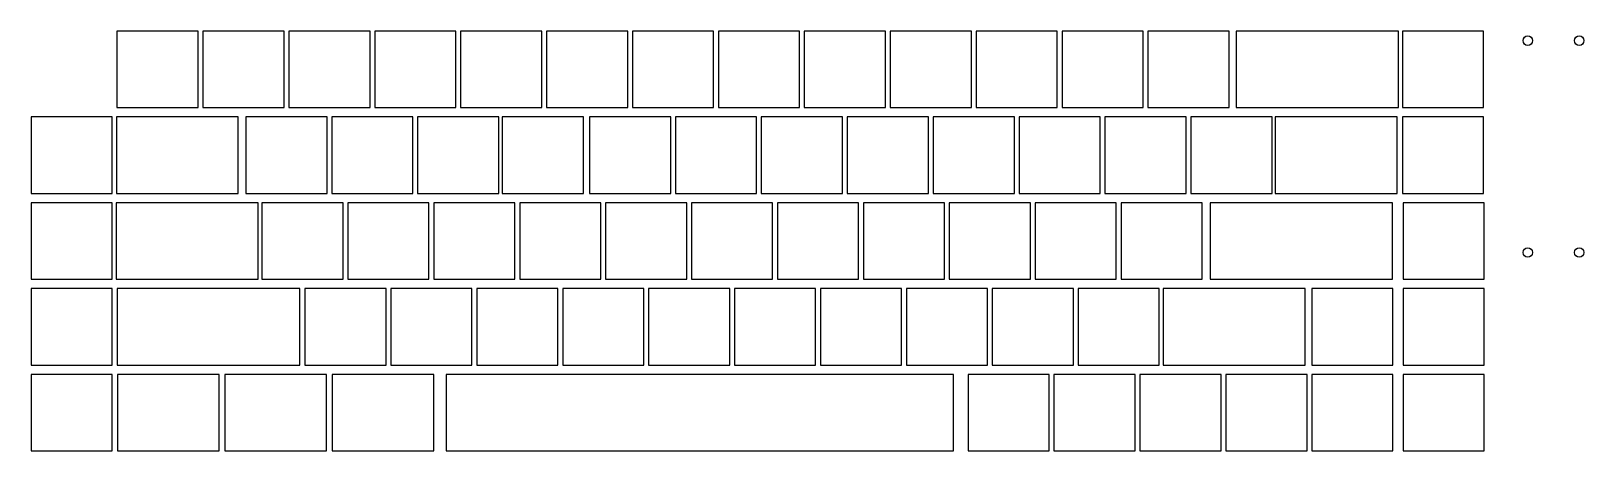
# Model space of a CAD drawing. Extents: x 0.6 to 14.1, y -4.3 to -0.6.
import ezdxf

# ---------------------------------------------------------------- set-up
doc = ezdxf.new("R2010")
doc.units = 0
doc.header["$MEASUREMENT"] = 0
doc.layers.add('BLACK', color=7, linetype='CONTINUOUS')

msp = doc.modelspace()

# ---------------------------------------------------------------- linework, layer by layer
at = {"layer": 'BLACK', "linetype": 'CONTINUOUS'}
for p, q in [((1.333, -0.603), (1.333, -1.272)), ((2.042, -0.603), (1.333, -0.603)), ((2.042, -1.272), (2.042, -0.603)), ((2.083, -0.603), (2.083, -1.272)), ((2.792, -0.603), (2.083, -0.603)), ((2.792, -1.272), (2.792, -0.603)), ((2.833, -0.603), (2.833, -1.272)), ((3.542, -0.603), (2.833, -0.603)), ((3.542, -1.272), (3.542, -0.603)), ((3.583, -0.603), (3.583, -1.272)), ((4.292, -0.603), (3.583, -0.603)), ((4.292, -1.272), (4.292, -0.603)), ((4.333, -0.603), (4.333, -1.272)), ((5.042, -0.603), (4.333, -0.603)), ((5.042, -1.272), (5.042, -0.603)), ((5.083, -0.603), (5.083, -1.272)), ((5.792, -0.603), (5.083, -0.603)), ((5.792, -1.272), (5.792, -0.603)), ((5.833, -0.603), (5.833, -1.272)), ((6.542, -0.603), (5.833, -0.603)), ((6.542, -1.272), (6.542, -0.603)), ((6.583, -0.603), (6.583, -1.272)), ((7.292, -0.603), (6.583, -0.603)), ((7.292, -1.272), (7.292, -0.603)), ((7.333, -0.603), (7.333, -1.272)), ((8.042, -0.603), (7.333, -0.603)), ((8.042, -1.272), (8.042, -0.603)), ((8.083, -0.603), (8.083, -1.272)), ((8.792, -0.603), (8.083, -0.603)), ((8.792, -1.272), (8.792, -0.603)), ((8.833, -0.603), (8.833, -1.272)), ((9.542, -0.603), (8.833, -0.603)), ((9.542, -1.272), (9.542, -0.603)), ((9.583, -0.603), (9.583, -1.272)), ((10.292, -0.603), (9.583, -0.603)), ((10.292, -1.272), (10.292, -0.603)), ((10.333, -0.603), (10.333, -1.272)), ((11.042, -0.603), (10.333, -0.603)), ((11.042, -1.272), (11.042, -0.603)), ((11.104, -0.603), (11.104, -1.272)), ((12.521, -0.603), (11.104, -0.603)), ((12.521, -1.272), (12.521, -0.603)), ((12.554, -0.603), (12.554, -1.272)), ((13.263, -0.603), (12.554, -0.603)), ((13.263, -1.272), (13.263, -0.603)), ((0.583, -1.353), (0.583, -2.022)), ((1.292, -1.353), (0.583, -1.353)), ((1.292, -2.022), (1.292, -1.353)), ((1.328, -1.353), (1.328, -2.022)), ((2.391, -1.353), (1.328, -1.353)), ((1.333, -1.272), (2.042, -1.272)), ((2.083, -1.272), (2.792, -1.272)), ((2.391, -2.022), (2.391, -1.353)), ((2.458, -1.353), (2.458, -2.022)), ((3.167, -1.353), (2.458, -1.353)), ((2.833, -1.272), (3.542, -1.272)), ((3.167, -2.022), (3.167, -1.353)), ((3.208, -1.353), (3.208, -2.022)), ((3.917, -1.353), (3.208, -1.353)), ((3.583, -1.272), (4.292, -1.272)), ((3.917, -2.022), (3.917, -1.353)), ((3.958, -1.353), (3.958, -2.022)), ((4.667, -1.353), (3.958, -1.353)), ((4.333, -1.272), (5.042, -1.272)), ((4.667, -2.022), (4.667, -1.353)), ((4.696, -1.353), (4.696, -2.022)), ((5.405, -1.353), (4.696, -1.353)), ((5.083, -1.272), (5.792, -1.272)), ((5.405, -2.022), (5.405, -1.353)), ((5.458, -1.353), (5.458, -2.022)), ((6.167, -1.353), (5.458, -1.353)), ((5.833, -1.272), (6.542, -1.272)), ((6.167, -2.022), (6.167, -1.353)), ((6.208, -1.353), (6.208, -2.022)), ((6.917, -1.353), (6.208, -1.353)), ((6.583, -1.272), (7.292, -1.272)), ((6.917, -2.022), (6.917, -1.353)), ((6.958, -1.353), (6.958, -2.022)), ((7.667, -1.353), (6.958, -1.353)), ((7.333, -1.272), (8.042, -1.272)), ((7.667, -2.022), (7.667, -1.353)), ((7.708, -1.353), (7.708, -2.022)), ((8.417, -1.353), (7.708, -1.353)), ((8.083, -1.272), (8.792, -1.272)), ((8.417, -2.022), (8.417, -1.353)), ((8.458, -1.353), (8.458, -2.022)), ((9.167, -1.353), (8.458, -1.353)), ((8.833, -1.272), (9.542, -1.272)), ((9.167, -2.022), (9.167, -1.353)), ((9.208, -1.353), (9.208, -2.022)), ((9.917, -1.353), (9.208, -1.353)), ((9.583, -1.272), (10.292, -1.272)), ((9.917, -2.022), (9.917, -1.353)), ((9.958, -1.353), (9.958, -2.022)), ((10.667, -1.353), (9.958, -1.353)), ((10.333, -1.272), (11.042, -1.272)), ((10.667, -2.022), (10.667, -1.353)), ((10.708, -1.353), (10.708, -2.022)), ((11.417, -1.353), (10.708, -1.353)), ((11.104, -1.272), (12.521, -1.272)), ((11.417, -2.022), (11.417, -1.353)), ((11.445, -1.353), (11.445, -2.022)), ((12.508, -1.353), (11.445, -1.353)), ((12.508, -2.022), (12.508, -1.353)), ((12.554, -1.272), (13.263, -1.272)), ((12.554, -1.353), (12.554, -2.022)), ((13.263, -1.353), (12.554, -1.353)), ((13.263, -2.022), (13.263, -1.353)), ((0.583, -2.022), (1.292, -2.022)), ((1.328, -2.022), (2.391, -2.022)), ((2.458, -2.022), (3.167, -2.022)), ((3.208, -2.022), (3.917, -2.022)), ((3.958, -2.022), (4.667, -2.022)), ((4.696, -2.022), (5.405, -2.022)), ((5.458, -2.022), (6.167, -2.022)), ((6.208, -2.022), (6.917, -2.022)), ((6.958, -2.022), (7.667, -2.022)), ((7.708, -2.022), (8.417, -2.022)), ((8.458, -2.022), (9.167, -2.022)), ((9.208, -2.022), (9.917, -2.022)), ((9.958, -2.022), (10.667, -2.022)), ((10.708, -2.022), (11.417, -2.022)), ((11.445, -2.022), (12.508, -2.022)), ((12.554, -2.022), (13.263, -2.022)), ((0.583, -2.103), (0.583, -2.772)), ((1.292, -2.103), (0.583, -2.103)), ((1.292, -2.772), (1.292, -2.103)), ((1.325, -2.103), (1.325, -2.772)), ((2.565, -2.103), (1.325, -2.103)), ((2.565, -2.772), (2.565, -2.103)), ((2.599, -2.103), (2.599, -2.772)), ((3.307, -2.103), (2.599, -2.103)), ((3.307, -2.772), (3.307, -2.103)), ((3.349, -2.103), (3.349, -2.772)), ((4.057, -2.103), (3.349, -2.103)), ((4.057, -2.772), (4.057, -2.103)), ((4.099, -2.103), (4.099, -2.772)), ((4.807, -2.103), (4.099, -2.103)), ((4.807, -2.772), (4.807, -2.103)), ((4.849, -2.103), (4.849, -2.772)), ((5.557, -2.103), (4.849, -2.103)), ((5.557, -2.772), (5.557, -2.103)), ((5.599, -2.103), (5.599, -2.772)), ((6.307, -2.103), (5.599, -2.103)), ((6.307, -2.772), (6.307, -2.103)), ((6.349, -2.103), (6.349, -2.772)), ((7.057, -2.103), (6.349, -2.103)), ((7.057, -2.772), (7.057, -2.103)), ((7.099, -2.103), (7.099, -2.772)), ((7.807, -2.103), (7.099, -2.103)), ((7.807, -2.772), (7.807, -2.103)), ((7.849, -2.103), (7.849, -2.772)), ((8.557, -2.103), (7.849, -2.103)), ((8.557, -2.772), (8.557, -2.103)), ((8.599, -2.103), (8.599, -2.772)), ((9.307, -2.103), (8.599, -2.103)), ((9.307, -2.772), (9.307, -2.103)), ((9.349, -2.103), (9.349, -2.772)), ((10.057, -2.103), (9.349, -2.103)), ((10.057, -2.772), (10.057, -2.103)), ((10.099, -2.103), (10.099, -2.772)), ((10.807, -2.103), (10.099, -2.103)), ((10.807, -2.772), (10.807, -2.103)), ((10.875, -2.103), (10.875, -2.772)), ((12.469, -2.103), (10.875, -2.103)), ((12.469, -2.772), (12.469, -2.103)), ((12.56, -2.103), (12.56, -2.772)), ((13.268, -2.103), (12.56, -2.103)), ((13.268, -2.772), (13.268, -2.103)), ((0.583, -2.772), (1.292, -2.772)), ((1.325, -2.772), (2.565, -2.772)), ((2.599, -2.772), (3.307, -2.772)), ((3.349, -2.772), (4.057, -2.772)), ((4.099, -2.772), (4.807, -2.772)), ((4.849, -2.772), (5.557, -2.772)), ((5.599, -2.772), (6.307, -2.772)), ((6.349, -2.772), (7.057, -2.772)), ((7.099, -2.772), (7.807, -2.772)), ((7.849, -2.772), (8.557, -2.772)), ((8.599, -2.772), (9.307, -2.772)), ((9.349, -2.772), (10.057, -2.772)), ((10.099, -2.772), (10.807, -2.772)), ((10.875, -2.772), (12.469, -2.772)), ((12.56, -2.772), (13.268, -2.772)), ((0.583, -2.853), (0.583, -3.522)), ((1.292, -2.853), (0.583, -2.853)), ((1.292, -3.522), (1.292, -2.853)), ((1.336, -2.853), (1.336, -3.522)), ((2.93, -2.853), (1.336, -2.853)), ((2.93, -3.522), (2.93, -2.853)), ((2.974, -2.853), (2.974, -3.522)), ((3.682, -2.853), (2.974, -2.853)), ((3.682, -3.522), (3.682, -2.853)), ((3.724, -2.853), (3.724, -3.522)), ((4.432, -2.853), (3.724, -2.853)), ((4.432, -3.522), (4.432, -2.853)), ((4.474, -2.853), (4.474, -3.522)), ((5.182, -2.853), (4.474, -2.853)), ((5.182, -3.522), (5.182, -2.853)), ((5.224, -2.853), (5.224, -3.522)), ((5.932, -2.853), (5.224, -2.853)), ((5.932, -3.522), (5.932, -2.853)), ((5.974, -2.853), (5.974, -3.522)), ((6.682, -2.853), (5.974, -2.853)), ((6.682, -3.522), (6.682, -2.853)), ((6.724, -2.853), (6.724, -3.522)), ((7.432, -2.853), (6.724, -2.853)), ((7.432, -3.522), (7.432, -2.853)), ((7.474, -2.853), (7.474, -3.522)), ((8.182, -2.853), (7.474, -2.853)), ((8.182, -3.522), (8.182, -2.853)), ((8.224, -2.853), (8.224, -3.522)), ((8.932, -2.853), (8.224, -2.853)), ((8.932, -3.522), (8.932, -2.853)), ((8.974, -2.853), (8.974, -3.522)), ((9.682, -2.853), (8.974, -2.853)), ((9.682, -3.522), (9.682, -2.853)), ((9.724, -2.853), (9.724, -3.522)), ((10.432, -2.853), (9.724, -2.853)), ((10.432, -3.522), (10.432, -2.853)), ((10.466, -2.853), (10.466, -3.522)), ((11.706, -2.853), (10.466, -2.853)), ((11.706, -3.522), (11.706, -2.853)), ((11.763, -2.853), (11.763, -3.522)), ((12.472, -2.853), (11.763, -2.853)), ((12.472, -3.522), (12.472, -2.853)), ((12.56, -2.853), (12.56, -3.522)), ((13.268, -2.853), (12.56, -2.853)), ((13.268, -3.522), (13.268, -2.853)), ((0.583, -3.522), (1.292, -3.522)), ((1.336, -3.522), (2.93, -3.522)), ((2.974, -3.522), (3.682, -3.522)), ((3.724, -3.522), (4.432, -3.522)), ((4.474, -3.522), (5.182, -3.522)), ((5.224, -3.522), (5.932, -3.522)), ((5.974, -3.522), (6.682, -3.522)), ((6.724, -3.522), (7.432, -3.522)), ((7.474, -3.522), (8.182, -3.522)), ((8.224, -3.522), (8.932, -3.522)), ((8.974, -3.522), (9.682, -3.522)), ((9.724, -3.522), (10.432, -3.522)), ((10.466, -3.522), (11.706, -3.522)), ((11.763, -3.522), (12.472, -3.522)), ((12.56, -3.522), (13.268, -3.522)), ((0.583, -3.603), (0.583, -4.272)), ((1.292, -3.603), (0.583, -3.603)), ((1.292, -4.272), (1.292, -3.603)), ((1.338, -3.603), (1.338, -4.272)), ((2.224, -3.603), (1.338, -3.603)), ((2.224, -4.272), (2.224, -3.603)), ((2.276, -3.603), (2.276, -4.272)), ((3.162, -3.603), (2.276, -3.603)), ((3.162, -4.272), (3.162, -3.603)), ((3.213, -3.603), (3.213, -4.272)), ((4.099, -3.603), (3.213, -3.603)), ((4.099, -4.272), (4.099, -3.603)), ((4.207, -3.603), (4.207, -4.272)), ((8.636, -3.603), (4.207, -3.603)), ((8.636, -4.272), (8.636, -3.603)), ((8.763, -3.603), (8.763, -4.272)), ((9.472, -3.603), (8.763, -3.603)), ((9.472, -4.272), (9.472, -3.603)), ((9.513, -3.603), (9.513, -4.272)), ((10.222, -3.603), (9.513, -3.603)), ((10.222, -4.272), (10.222, -3.603)), ((10.263, -3.603), (10.263, -4.272)), ((10.972, -3.603), (10.263, -3.603)), ((10.972, -4.272), (10.972, -3.603)), ((11.013, -3.603), (11.013, -4.272)), ((11.722, -3.603), (11.013, -3.603)), ((11.722, -4.272), (11.722, -3.603)), ((11.763, -3.603), (11.763, -4.272)), ((12.472, -3.603), (11.763, -3.603)), ((12.472, -4.272), (12.472, -3.603)), ((12.56, -3.603), (12.56, -4.272)), ((13.268, -3.603), (12.56, -3.603)), ((13.268, -4.272), (13.268, -3.603)), ((0.583, -4.272), (1.292, -4.272)), ((1.338, -4.272), (2.224, -4.272)), ((2.276, -4.272), (3.162, -4.272)), ((3.213, -4.272), (4.099, -4.272)), ((4.207, -4.272), (8.636, -4.272)), ((8.763, -4.272), (9.472, -4.272)), ((9.513, -4.272), (10.222, -4.272)), ((10.263, -4.272), (10.972, -4.272)), ((11.013, -4.272), (11.722, -4.272)), ((11.763, -4.272), (12.472, -4.272)), ((12.56, -4.272), (13.268, -4.272))]:
    msp.add_line(p, q, dxfattribs=at)
at = {"layer": 'BLACK'}
for centre in [(13.649, -0.687), (14.098, -0.687), (13.649, -2.538), (14.098, -2.538)]:
    msp.add_circle(centre, 0.0413, dxfattribs=at)

doc.saveas('drawing.dxf')
